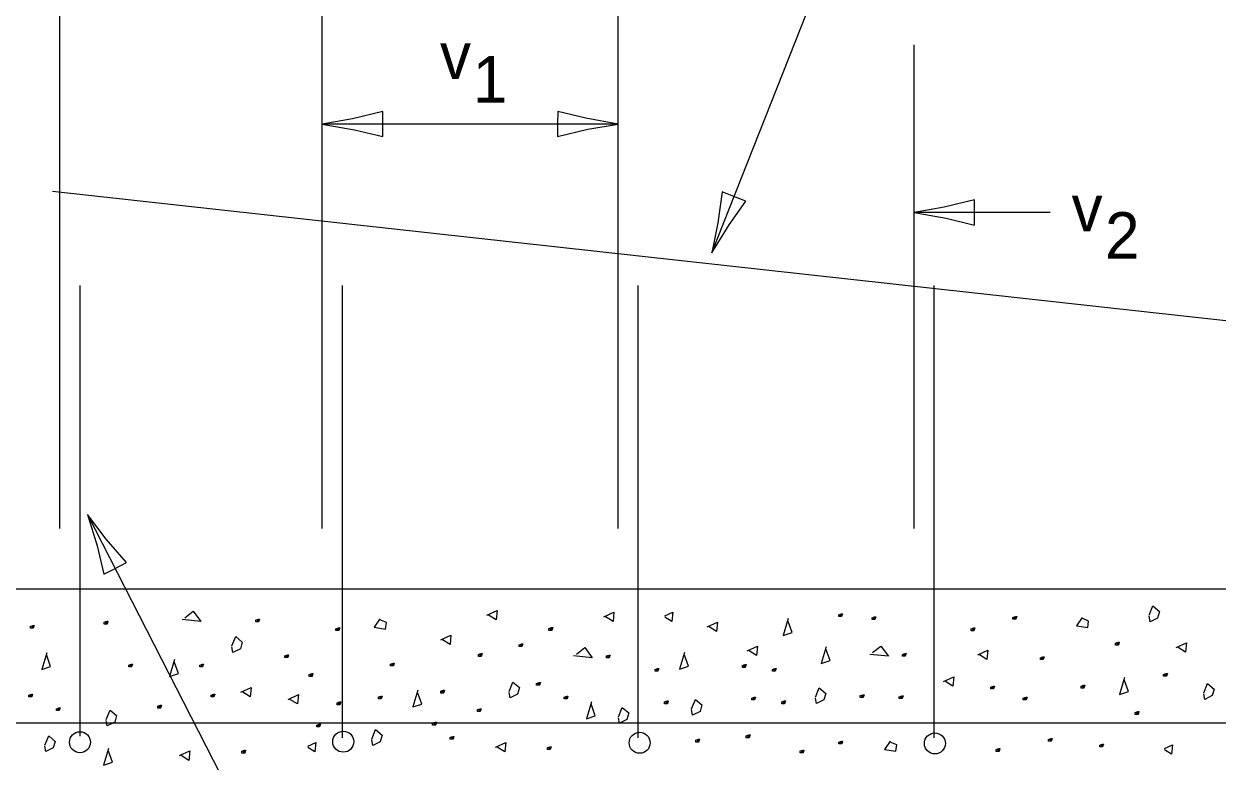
# Model space of a CAD drawing. Extents: x 2133490 to 2172050, y 2138301 to 2145980.
# Drawn here: x 2139073.9 to 2139254.8, y 2141727.2 to 2141838.2 of the extents above; entities that cross this region are included whole.
import ezdxf

# ---------------------------------------------------------------- set-up
doc = ezdxf.new("R2010")
doc.units = 0
for name, color, linetype in [('HS_Dimensions_and_Text', 7, 'Continuous'), ('HS_Pavement_Hidden', 7, 'Continuous'), ('ROW_Ex_Private_Boundary_Items', 7, 'Continuous'), ('ROW_Pr_Notes', 7, 'Continuous'), ('Topo_Ex_Bridge_Structures', 7, 'Continuous')]:
    doc.layers.add(name, color=color, linetype=linetype)

msp = doc.modelspace()

# ---------------------------------------------------------------- linework, layer by layer
at = {"layer": 'HS_Pavement_Hidden'}
msp.add_line((2138878.97, 2141753.19), (2139254.81, 2141753.19), dxfattribs=at)
at = {"layer": 'ROW_Ex_Private_Boundary_Items'}
for centre in [(2139082.36, 2141730.13), (2139121.98, 2141730.21), (2139166.58, 2141730.04), (2139211.01, 2141729.95)]:
    msp.add_circle(centre, 1.58, dxfattribs=at)
at = {"layer": 'ROW_Pr_Notes'}
for p, q in [((2139177.43, 2141803.74), (2139216.4, 2141902.1)), ((2139079.35, 2141762.3), (2139079.35, 2141885.77)), ((2139118.82, 2141762.3), (2139118.82, 2141865.85)), ((2139163.35, 2141762.3), (2139163.35, 2141865.85)), ((2139207.87, 2141762.3), (2139207.87, 2141835.01)), ((2139163.35, 2141823.12), (2139118.82, 2141823.12)), ((2139254.81, 2141793.52), (2139078.24, 2141812.95)), ((2139228.35, 2141809.82), (2139207.87, 2141809.82)), ((2139082.39, 2141731.04), (2139082.39, 2141798.85)), ((2139121.85, 2141730.81), (2139121.85, 2141798.85)), ((2139166.38, 2141730.81), (2139166.38, 2141798.85)), ((2139210.91, 2141730.81), (2139210.91, 2141798.85)), ((2139083.51, 2141764.38), (2139119.78, 2141693.56)), ((2138855.7, 2141733.07), (2139254.81, 2141733.07))]:
    msp.add_line(p, q, dxfattribs=at)
for points in [[(2139243.26, 2141749.22), (2139243.82, 2141750.63), (2139244.81, 2141749.79), (2139244.53, 2141748.8), (2139243.4, 2141748.24), (2139243.26, 2141749.08)], [(2139098.14, 2141748.85), (2139099.41, 2141749.83), (2139100.53, 2141748.28), (2139097.72, 2141748.57)], [(2139143.57, 2141749.24), (2139145.12, 2141749.95), (2139144.98, 2141748.54), (2139143.85, 2141749.24)], [(2139161.17, 2141748.97), (2139162.72, 2141749.67), (2139162.58, 2141748.27), (2139161.45, 2141748.97)], [(2139170.37, 2141749.16), (2139171.56, 2141749.7), (2139171.42, 2141748.29), (2139170.37, 2141748.94)], [(2139196.68, 2141749.31), (2139196.96, 2141749.45), (2139196.96, 2141749.03), (2139196.82, 2141749.03), (2139196.54, 2141749.03), (2139196.54, 2141749.03), (2139196.54, 2141749.31), (2139196.96, 2141749.45), (2139197.1, 2141749.45), (2139196.96, 2141749.03), (2139196.82, 2141749.03), (2139196.82, 2141749.45)], [(2139201.7, 2141748.85), (2139201.98, 2141749), (2139201.98, 2141748.57), (2139201.84, 2141748.57), (2139201.56, 2141748.57), (2139201.56, 2141748.57), (2139201.56, 2141748.85), (2139201.98, 2141749), (2139202.13, 2141749), (2139201.98, 2141748.57), (2139201.84, 2141748.57), (2139201.84, 2141749)], [(2139222.9, 2141748.91), (2139223.18, 2141749.05), (2139223.18, 2141748.63), (2139223.04, 2141748.63), (2139222.76, 2141748.63), (2139222.76, 2141748.63), (2139222.76, 2141748.91), (2139223.18, 2141749.05), (2139223.32, 2141749.05), (2139223.18, 2141748.63), (2139223.04, 2141748.63), (2139223.04, 2141749.05)], [(2139233.17, 2141748.91), (2139232.32, 2141747.65), (2139234.01, 2141747.37), (2139234.15, 2141748.35), (2139233.17, 2141748.77)], [(2139075.06, 2141747.58), (2139075.34, 2141747.71), (2139075.34, 2141747.29), (2139075.2, 2141747.29), (2139074.92, 2141747.29), (2139074.92, 2141747.29), (2139074.92, 2141747.58), (2139075.34, 2141747.71), (2139075.48, 2141747.71), (2139075.34, 2141747.29), (2139075.2, 2141747.29), (2139075.2, 2141747.71)], [(2139086.15, 2141748.19), (2139086.43, 2141748.33), (2139086.43, 2141747.91), (2139086.29, 2141747.91), (2139086.01, 2141747.91), (2139086.01, 2141747.91), (2139086.01, 2141748.19), (2139086.43, 2141748.33), (2139086.57, 2141748.33), (2139086.43, 2141747.91), (2139086.29, 2141747.91), (2139086.29, 2141748.33)], [(2139108.96, 2141748.52), (2139109.25, 2141748.66), (2139109.25, 2141748.23), (2139109.11, 2141748.23), (2139108.82, 2141748.23), (2139108.82, 2141748.23), (2139108.82, 2141748.52), (2139109.25, 2141748.66), (2139109.39, 2141748.66), (2139109.25, 2141748.23), (2139109.11, 2141748.23), (2139109.11, 2141748.66)], [(2139121.02, 2141747.21), (2139121.3, 2141747.35), (2139121.3, 2141746.93), (2139121.17, 2141746.93), (2139120.88, 2141746.93), (2139120.88, 2141746.93), (2139120.88, 2141747.21), (2139121.3, 2141747.35), (2139121.45, 2141747.35), (2139121.3, 2141746.93), (2139121.17, 2141746.93), (2139121.17, 2141747.35)], [(2139127.5, 2141748.7), (2139126.65, 2141747.43), (2139128.34, 2141747.15), (2139128.48, 2141748.14), (2139127.5, 2141748.56)], [(2139153.08, 2141747.23), (2139153.36, 2141747.37), (2139153.36, 2141746.95), (2139153.22, 2141746.95), (2139152.94, 2141746.95), (2139152.94, 2141746.95), (2139152.94, 2141747.23), (2139153.36, 2141747.37), (2139153.5, 2141747.37), (2139153.36, 2141746.95), (2139153.22, 2141746.95), (2139153.22, 2141747.37)], [(2139176.75, 2141747.48), (2139178.3, 2141748.19), (2139178.15, 2141746.78), (2139177.03, 2141747.48)], [(2139188.94, 2141748.74), (2139188.19, 2141746.2), (2139189.54, 2141746.65), (2139188.94, 2141748.29)], [(2139216.61, 2141747.2), (2139216.89, 2141747.34), (2139216.89, 2141746.91), (2139216.75, 2141746.91), (2139216.47, 2141746.91), (2139216.47, 2141746.91), (2139216.47, 2141747.2), (2139216.89, 2141747.34), (2139217.03, 2141747.34), (2139216.89, 2141746.91), (2139216.75, 2141746.91), (2139216.75, 2141747.34)], [(2139105.23, 2141744.62), (2139105.79, 2141746.03), (2139106.78, 2141745.18), (2139106.5, 2141744.2), (2139105.37, 2141743.64), (2139105.23, 2141744.48)], [(2139136.65, 2141745.53), (2139138.19, 2141746.24), (2139138.05, 2141744.83), (2139136.93, 2141745.53)], [(2139238.34, 2141745.02), (2139238.62, 2141745.16), (2139238.62, 2141744.74), (2139238.48, 2141744.74), (2139238.2, 2141744.74), (2139238.2, 2141744.74), (2139238.2, 2141745.02), (2139238.62, 2141745.16), (2139238.76, 2141745.16), (2139238.62, 2141744.74), (2139238.48, 2141744.74), (2139238.48, 2141745.16)], [(2139077.35, 2141743.6), (2139076.6, 2141741.07), (2139077.94, 2141741.51), (2139077.35, 2141743.16)], [(2139142.46, 2141743.31), (2139142.74, 2141743.46), (2139142.74, 2141743.03), (2139142.6, 2141743.03), (2139142.32, 2141743.03), (2139142.32, 2141743.03), (2139142.32, 2141743.31), (2139142.74, 2141743.46), (2139142.88, 2141743.46), (2139142.74, 2141743.03), (2139142.6, 2141743.03), (2139142.6, 2141743.46)], [(2139148.59, 2141744.8), (2139148.87, 2141744.94), (2139148.87, 2141744.52), (2139148.73, 2141744.52), (2139148.45, 2141744.52), (2139148.45, 2141744.52), (2139148.45, 2141744.8), (2139148.87, 2141744.94), (2139149.01, 2141744.94), (2139148.87, 2141744.52), (2139148.73, 2141744.52), (2139148.73, 2141744.94)], [(2139157.07, 2141743.39), (2139158.33, 2141744.38), (2139159.46, 2141742.83), (2139156.65, 2141743.11)], [(2139173.32, 2141743.65), (2139172.57, 2141741.11), (2139173.92, 2141741.56), (2139173.32, 2141743.2)], [(2139182.76, 2141743.9), (2139184.31, 2141744.6), (2139184.17, 2141743.19), (2139183.05, 2141743.9)], [(2139194.67, 2141744.49), (2139193.92, 2141741.95), (2139195.26, 2141742.4), (2139194.67, 2141744.04)], [(2139201.62, 2141743.61), (2139202.89, 2141744.6), (2139204.01, 2141743.05), (2139201.2, 2141743.33)], [(2139206.26, 2141743.33), (2139206.54, 2141743.47), (2139206.54, 2141743.05), (2139206.4, 2141743.05), (2139206.12, 2141743.05), (2139206.12, 2141743.05), (2139206.12, 2141743.33), (2139206.54, 2141743.47), (2139206.69, 2141743.47), (2139206.54, 2141743.05), (2139206.4, 2141743.05), (2139206.4, 2141743.47)], [(2139217.45, 2141743.3), (2139218.99, 2141744), (2139218.85, 2141742.59), (2139217.73, 2141743.3)], [(2139247.32, 2141744.36), (2139248.86, 2141745.07), (2139248.72, 2141743.66), (2139247.6, 2141744.36)], [(2139089.84, 2141741.73), (2139090.12, 2141741.87), (2139090.12, 2141741.45), (2139089.98, 2141741.45), (2139089.7, 2141741.45), (2139089.7, 2141741.45), (2139089.7, 2141741.73), (2139090.12, 2141741.87), (2139090.26, 2141741.87), (2139090.12, 2141741.45), (2139089.98, 2141741.45), (2139089.98, 2141741.87)], [(2139096.58, 2141742.56), (2139095.83, 2141740.03), (2139097.17, 2141740.47), (2139096.58, 2141742.11)], [(2139100.54, 2141741.73), (2139100.82, 2141741.87), (2139100.82, 2141741.45), (2139100.68, 2141741.45), (2139100.4, 2141741.45), (2139100.4, 2141741.45), (2139100.4, 2141741.73), (2139100.82, 2141741.87), (2139100.96, 2141741.87), (2139100.82, 2141741.45), (2139100.68, 2141741.45), (2139100.68, 2141741.87)], [(2139113.34, 2141743.13), (2139113.62, 2141743.27), (2139113.62, 2141742.85), (2139113.48, 2141742.85), (2139113.2, 2141742.85), (2139113.2, 2141742.85), (2139113.2, 2141743.13), (2139113.62, 2141743.27), (2139113.76, 2141743.27), (2139113.62, 2141742.85), (2139113.48, 2141742.85), (2139113.48, 2141743.27)], [(2139129.24, 2141741.88), (2139129.52, 2141742.02), (2139129.52, 2141741.6), (2139129.38, 2141741.6), (2139129.1, 2141741.6), (2139129.1, 2141741.6), (2139129.1, 2141741.88), (2139129.52, 2141742.02), (2139129.66, 2141742.02), (2139129.52, 2141741.6), (2139129.38, 2141741.6), (2139129.38, 2141742.02)], [(2139161.71, 2141743.11), (2139161.99, 2141743.25), (2139161.99, 2141742.83), (2139161.85, 2141742.83), (2139161.57, 2141742.83), (2139161.57, 2141742.83), (2139161.57, 2141743.11), (2139161.99, 2141743.25), (2139162.13, 2141743.25), (2139161.99, 2141742.83), (2139161.85, 2141742.83), (2139161.85, 2141743.25)], [(2139182.18, 2141741.66), (2139182.47, 2141741.81), (2139182.47, 2141741.38), (2139182.33, 2141741.38), (2139182.04, 2141741.38), (2139182.04, 2141741.38), (2139182.04, 2141741.66), (2139182.47, 2141741.81), (2139182.61, 2141741.81), (2139182.47, 2141741.38), (2139182.33, 2141741.38), (2139182.33, 2141741.81)], [(2139227.02, 2141742.84), (2139227.3, 2141742.98), (2139227.3, 2141742.56), (2139227.16, 2141742.56), (2139226.88, 2141742.56), (2139226.88, 2141742.56), (2139226.88, 2141742.84), (2139227.3, 2141742.98), (2139227.44, 2141742.98), (2139227.3, 2141742.56), (2139227.16, 2141742.56), (2139227.16, 2141742.98)], [(2139117, 2141740.32), (2139117.28, 2141740.46), (2139117.28, 2141740.04), (2139117.14, 2141740.04), (2139116.86, 2141740.04), (2139116.86, 2141740.04), (2139116.86, 2141740.32), (2139117.28, 2141740.46), (2139117.42, 2141740.46), (2139117.28, 2141740.04), (2139117.14, 2141740.04), (2139117.14, 2141740.46)], [(2139169.06, 2141741.08), (2139169.34, 2141741.22), (2139169.34, 2141740.8), (2139169.2, 2141740.8), (2139168.92, 2141740.8), (2139168.92, 2141740.8), (2139168.92, 2141741.08), (2139169.34, 2141741.22), (2139169.48, 2141741.22), (2139169.34, 2141740.8), (2139169.2, 2141740.8), (2139169.2, 2141741.22)], [(2139186.71, 2141741.08), (2139186.99, 2141741.22), (2139186.99, 2141740.8), (2139186.84, 2141740.8), (2139186.57, 2141740.8), (2139186.57, 2141740.8), (2139186.57, 2141741.08), (2139186.99, 2141741.22), (2139187.13, 2141741.22), (2139186.99, 2141740.8), (2139186.84, 2141740.8), (2139186.84, 2141741.22)], [(2139212.31, 2141739.25), (2139213.86, 2141739.95), (2139213.72, 2141738.55), (2139212.59, 2141739.25)], [(2139239.55, 2141739.87), (2139238.81, 2141737.33), (2139240.15, 2141737.78), (2139239.55, 2141739.42)], [(2139245.57, 2141740.33), (2139245.86, 2141740.47), (2139245.86, 2141740.05), (2139245.71, 2141740.05), (2139245.43, 2141740.05), (2139245.43, 2141740.05), (2139245.43, 2141740.33), (2139245.86, 2141740.47), (2139246, 2141740.47), (2139245.86, 2141740.05), (2139245.71, 2141740.05), (2139245.71, 2141740.47)], [(2139106.59, 2141737.65), (2139108.13, 2141738.35), (2139107.99, 2141736.94), (2139106.87, 2141737.65)], [(2139133.21, 2141737.96), (2139132.47, 2141735.43), (2139133.81, 2141735.87), (2139133.21, 2141737.51)], [(2139136.78, 2141737.8), (2139137.06, 2141737.94), (2139137.06, 2141737.52), (2139136.92, 2141737.52), (2139136.64, 2141737.52), (2139136.64, 2141737.52), (2139136.64, 2141737.8), (2139137.06, 2141737.94), (2139137.2, 2141737.94), (2139137.06, 2141737.52), (2139136.92, 2141737.52), (2139136.92, 2141737.94)], [(2139146.93, 2141737.77), (2139147.5, 2141739.18), (2139148.48, 2141738.34), (2139148.2, 2141737.35), (2139147.08, 2141736.79), (2139146.93, 2141737.63)], [(2139151.22, 2141738.97), (2139151.5, 2141739.11), (2139151.5, 2141738.69), (2139151.36, 2141738.69), (2139151.08, 2141738.69), (2139151.08, 2141738.69), (2139151.08, 2141738.97), (2139151.5, 2141739.11), (2139151.64, 2141739.11), (2139151.5, 2141738.69), (2139151.36, 2141738.69), (2139151.36, 2141739.11)], [(2139193.05, 2141736.92), (2139193.61, 2141738.33), (2139194.6, 2141737.48), (2139194.32, 2141736.5), (2139193.19, 2141735.94), (2139193.05, 2141736.78)], [(2139219.55, 2141738.43), (2139219.83, 2141738.57), (2139219.83, 2141738.15), (2139219.69, 2141738.15), (2139219.41, 2141738.15), (2139219.41, 2141738.15), (2139219.41, 2141738.43), (2139219.83, 2141738.57), (2139219.97, 2141738.57), (2139219.83, 2141738.15), (2139219.69, 2141738.15), (2139219.69, 2141738.57)], [(2139233.14, 2141738.55), (2139233.42, 2141738.69), (2139233.42, 2141738.26), (2139233.28, 2141738.26), (2139233, 2141738.26), (2139233, 2141738.26), (2139233, 2141738.55), (2139233.42, 2141738.69), (2139233.56, 2141738.69), (2139233.42, 2141738.26), (2139233.28, 2141738.26), (2139233.28, 2141738.69)], [(2139251.49, 2141737.56), (2139252.06, 2141738.96), (2139253.04, 2141738.12), (2139252.76, 2141737.14), (2139251.64, 2141736.57), (2139251.49, 2141737.42)], [(2139074.8, 2141737.22), (2139075.09, 2141737.36), (2139075.09, 2141736.94), (2139074.94, 2141736.94), (2139074.66, 2141736.94), (2139074.66, 2141736.94), (2139074.66, 2141737.22), (2139075.09, 2141737.36), (2139075.23, 2141737.36), (2139075.09, 2141736.94), (2139074.94, 2141736.94), (2139074.94, 2141737.36)], [(2139102.22, 2141737.22), (2139102.5, 2141737.36), (2139102.5, 2141736.94), (2139102.36, 2141736.94), (2139102.08, 2141736.94), (2139102.08, 2141736.94), (2139102.08, 2141737.22), (2139102.5, 2141737.36), (2139102.64, 2141737.36), (2139102.5, 2141736.94), (2139102.36, 2141736.94), (2139102.36, 2141737.36)], [(2139113.67, 2141736.58), (2139115.22, 2141737.29), (2139115.08, 2141735.88), (2139113.95, 2141736.58)], [(2139121.18, 2141736.05), (2139121.46, 2141736.19), (2139121.46, 2141735.77), (2139121.32, 2141735.77), (2139121.04, 2141735.77), (2139121.04, 2141735.77), (2139121.04, 2141736.05), (2139121.46, 2141736.19), (2139121.6, 2141736.19), (2139121.46, 2141735.77), (2139121.32, 2141735.77), (2139121.32, 2141736.19)], [(2139127.41, 2141736.94), (2139127.69, 2141737.08), (2139127.69, 2141736.66), (2139127.55, 2141736.66), (2139127.27, 2141736.66), (2139127.27, 2141736.66), (2139127.27, 2141736.94), (2139127.69, 2141737.08), (2139127.83, 2141737.08), (2139127.69, 2141736.66), (2139127.55, 2141736.66), (2139127.55, 2141737.08)], [(2139155.38, 2141736.92), (2139155.66, 2141737.06), (2139155.66, 2141736.64), (2139155.52, 2141736.64), (2139155.24, 2141736.64), (2139155.24, 2141736.64), (2139155.24, 2141736.92), (2139155.66, 2141737.06), (2139155.8, 2141737.06), (2139155.66, 2141736.64), (2139155.52, 2141736.64), (2139155.52, 2141737.06)], [(2139159.32, 2141736.21), (2139158.57, 2141733.67), (2139159.91, 2141734.12), (2139159.32, 2141735.76)], [(2139170.47, 2141736.2), (2139170.75, 2141736.34), (2139170.75, 2141735.92), (2139170.61, 2141735.92), (2139170.32, 2141735.92), (2139170.32, 2141735.92), (2139170.32, 2141736.2), (2139170.75, 2141736.34), (2139170.89, 2141736.34), (2139170.75, 2141735.92), (2139170.61, 2141735.92), (2139170.61, 2141736.34)], [(2139174.4, 2141735.17), (2139174.97, 2141736.58), (2139175.96, 2141735.73), (2139175.67, 2141734.75), (2139174.55, 2141734.18), (2139174.4, 2141735.03)], [(2139183.59, 2141736.78), (2139183.87, 2141736.92), (2139183.87, 2141736.5), (2139183.73, 2141736.5), (2139183.45, 2141736.5), (2139183.45, 2141736.5), (2139183.45, 2141736.78), (2139183.87, 2141736.92), (2139184.02, 2141736.92), (2139183.87, 2141736.5), (2139183.73, 2141736.5), (2139183.73, 2141736.92)], [(2139188.11, 2141736.2), (2139188.39, 2141736.34), (2139188.39, 2141735.92), (2139188.25, 2141735.92), (2139187.97, 2141735.92), (2139187.97, 2141735.92), (2139187.97, 2141736.2), (2139188.39, 2141736.34), (2139188.53, 2141736.34), (2139188.39, 2141735.92), (2139188.25, 2141735.92), (2139188.25, 2141736.34)], [(2139199.93, 2141737.14), (2139200.21, 2141737.28), (2139200.21, 2141736.86), (2139200.07, 2141736.86), (2139199.79, 2141736.86), (2139199.79, 2141736.86), (2139199.79, 2141737.14), (2139200.21, 2141737.28), (2139200.35, 2141737.28), (2139200.21, 2141736.86), (2139200.07, 2141736.86), (2139200.07, 2141737.28)], [(2139205.8, 2141736.98), (2139206.08, 2141737.12), (2139206.08, 2141736.7), (2139205.94, 2141736.7), (2139205.66, 2141736.7), (2139205.66, 2141736.7), (2139205.66, 2141736.98), (2139206.08, 2141737.12), (2139206.22, 2141737.12), (2139206.08, 2141736.7), (2139205.94, 2141736.7), (2139205.94, 2141737.12)], [(2139224.46, 2141736.78), (2139224.74, 2141736.92), (2139224.74, 2141736.5), (2139224.6, 2141736.5), (2139224.32, 2141736.5), (2139224.32, 2141736.5), (2139224.32, 2141736.78), (2139224.74, 2141736.92), (2139224.88, 2141736.92), (2139224.74, 2141736.5), (2139224.6, 2141736.5), (2139224.6, 2141736.92)], [(2139078.97, 2141735.17), (2139079.25, 2141735.31), (2139079.25, 2141734.89), (2139079.11, 2141734.89), (2139078.83, 2141734.89), (2139078.83, 2141734.89), (2139078.83, 2141735.17), (2139079.25, 2141735.31), (2139079.39, 2141735.31), (2139079.25, 2141734.89), (2139079.11, 2141734.89), (2139079.11, 2141735.31)], [(2139086.32, 2141733.56), (2139086.89, 2141734.97), (2139087.87, 2141734.13), (2139087.59, 2141733.14), (2139086.46, 2141732.58), (2139086.32, 2141733.42)], [(2139094.2, 2141735.54), (2139094.48, 2141735.68), (2139094.48, 2141735.25), (2139094.34, 2141735.25), (2139094.06, 2141735.25), (2139094.06, 2141735.25), (2139094.06, 2141735.54), (2139094.48, 2141735.68), (2139094.62, 2141735.68), (2139094.48, 2141735.25), (2139094.34, 2141735.25), (2139094.34, 2141735.68)], [(2139142.32, 2141735.03), (2139142.6, 2141735.17), (2139142.6, 2141734.75), (2139142.46, 2141734.75), (2139142.18, 2141734.75), (2139142.18, 2141734.75), (2139142.18, 2141735.03), (2139142.6, 2141735.17), (2139142.74, 2141735.17), (2139142.6, 2141734.75), (2139142.46, 2141734.75), (2139142.46, 2141735.17)], [(2139163.4, 2141733.97), (2139163.96, 2141735.37), (2139164.95, 2141734.53), (2139164.67, 2141733.54), (2139163.54, 2141732.98), (2139163.4, 2141733.82)], [(2139241.3, 2141734.6), (2139241.58, 2141734.75), (2139241.58, 2141734.32), (2139241.44, 2141734.32), (2139241.16, 2141734.32), (2139241.16, 2141734.32), (2139241.16, 2141734.6), (2139241.58, 2141734.75), (2139241.72, 2141734.75), (2139241.58, 2141734.32), (2139241.44, 2141734.32), (2139241.44, 2141734.75)], [(2139118.12, 2141732.72), (2139118.4, 2141732.86), (2139118.4, 2141732.44), (2139118.26, 2141732.44), (2139117.98, 2141732.44), (2139117.98, 2141732.44), (2139117.98, 2141732.72), (2139118.4, 2141732.86), (2139118.55, 2141732.86), (2139118.4, 2141732.44), (2139118.26, 2141732.44), (2139118.26, 2141732.86)], [(2139135.57, 2141733), (2139135.85, 2141733.14), (2139135.85, 2141732.72), (2139135.71, 2141732.72), (2139135.43, 2141732.72), (2139135.43, 2141732.72), (2139135.43, 2141733), (2139135.85, 2141733.14), (2139135.99, 2141733.14), (2139135.85, 2141732.72), (2139135.71, 2141732.72), (2139135.71, 2141733.14)], [(2139077.09, 2141729.69), (2139077.65, 2141731.1), (2139078.63, 2141730.26), (2139078.35, 2141729.27), (2139077.23, 2141728.71), (2139077.09, 2141729.55)], [(2139126.28, 2141730.61), (2139126.85, 2141732.02), (2139127.83, 2141731.17), (2139127.55, 2141730.19), (2139126.43, 2141729.62), (2139126.28, 2141730.47)], [(2139138.21, 2141730.87), (2139138.5, 2141731.01), (2139138.5, 2141730.59), (2139138.36, 2141730.59), (2139138.07, 2141730.59), (2139138.07, 2141730.59), (2139138.07, 2141730.87), (2139138.5, 2141731.01), (2139138.64, 2141731.01), (2139138.5, 2141730.59), (2139138.36, 2141730.59), (2139138.36, 2141731.01)], [(2139182.76, 2141731.09), (2139183.05, 2141731.23), (2139183.05, 2141730.8), (2139182.9, 2141730.8), (2139182.62, 2141730.8), (2139182.62, 2141730.8), (2139182.62, 2141731.09), (2139183.05, 2141731.23), (2139183.19, 2141731.23), (2139183.05, 2141730.8), (2139182.9, 2141730.8), (2139182.9, 2141731.23)], [(2139228.25, 2141730.56), (2139228.53, 2141730.7), (2139228.53, 2141730.28), (2139228.39, 2141730.28), (2139228.11, 2141730.28), (2139228.11, 2141730.28), (2139228.11, 2141730.56), (2139228.53, 2141730.7), (2139228.67, 2141730.7), (2139228.53, 2141730.28), (2139228.39, 2141730.28), (2139228.39, 2141730.7)], [(2139086.65, 2141729.21), (2139085.91, 2141726.67), (2139087.25, 2141727.12), (2139086.65, 2141728.76)], [(2139106.87, 2141728.78), (2139107.15, 2141728.92), (2139107.15, 2141728.5), (2139107.01, 2141728.5), (2139106.72, 2141728.5), (2139106.72, 2141728.5), (2139106.72, 2141728.78), (2139107.15, 2141728.92), (2139107.29, 2141728.92), (2139107.15, 2141728.5), (2139107.01, 2141728.5), (2139107.01, 2141728.92)], [(2139116.67, 2141729.56), (2139117.86, 2141730.1), (2139117.71, 2141728.7), (2139116.67, 2141729.35)], [(2139144.87, 2141729.37), (2139146.42, 2141730.07), (2139146.28, 2141728.66), (2139145.15, 2141729.37)], [(2139152.85, 2141729.32), (2139153.13, 2141729.46), (2139153.13, 2141729.04), (2139152.99, 2141729.04), (2139152.7, 2141729.04), (2139152.7, 2141729.04), (2139152.7, 2141729.32), (2139153.13, 2141729.46), (2139153.27, 2141729.46), (2139153.13, 2141729.04), (2139152.99, 2141729.04), (2139152.99, 2141729.46)], [(2139175.18, 2141730.44), (2139175.46, 2141730.59), (2139175.46, 2141730.16), (2139175.32, 2141730.16), (2139175.03, 2141730.16), (2139175.03, 2141730.16), (2139175.03, 2141730.44), (2139175.46, 2141730.59), (2139175.6, 2141730.59), (2139175.46, 2141730.16), (2139175.32, 2141730.16), (2139175.32, 2141730.59)], [(2139190.89, 2141728.82), (2139191.17, 2141728.96), (2139191.17, 2141728.54), (2139191.03, 2141728.54), (2139190.75, 2141728.54), (2139190.75, 2141728.54), (2139190.75, 2141728.82), (2139191.17, 2141728.96), (2139191.31, 2141728.96), (2139191.17, 2141728.54), (2139191.03, 2141728.54), (2139191.03, 2141728.96)], [(2139196.71, 2141730.16), (2139196.99, 2141730.31), (2139196.99, 2141729.88), (2139196.85, 2141729.88), (2139196.57, 2141729.88), (2139196.57, 2141729.88), (2139196.57, 2141730.16), (2139196.99, 2141730.31), (2139197.13, 2141730.31), (2139196.99, 2141729.88), (2139196.85, 2141729.88), (2139196.85, 2141730.31)], [(2139204.28, 2141730.31), (2139203.43, 2141729.04), (2139205.12, 2141728.76), (2139205.26, 2141729.74), (2139204.28, 2141730.16)], [(2139220.38, 2141729.03), (2139220.66, 2141729.17), (2139220.66, 2141728.74), (2139220.52, 2141728.74), (2139220.24, 2141728.74), (2139220.24, 2141728.74), (2139220.24, 2141729.03), (2139220.66, 2141729.17), (2139220.8, 2141729.17), (2139220.66, 2141728.74), (2139220.52, 2141728.74), (2139220.52, 2141729.17)], [(2139235.97, 2141729.71), (2139236.25, 2141729.85), (2139236.25, 2141729.43), (2139236.1, 2141729.43), (2139235.83, 2141729.43), (2139235.83, 2141729.43), (2139235.83, 2141729.71), (2139236.25, 2141729.85), (2139236.39, 2141729.85), (2139236.25, 2141729.43), (2139236.1, 2141729.43), (2139236.1, 2141729.85)], [(2139245.57, 2141729.19), (2139246.75, 2141729.74), (2139246.61, 2141728.33), (2139245.57, 2141728.98)], [(2139097.32, 2141728.11), (2139098.87, 2141728.81), (2139098.73, 2141727.4), (2139097.6, 2141728.11)]]:
    msp.add_lwpolyline(points, dxfattribs=at)
at = {"layer": 'Topo_Ex_Bridge_Structures'}
for points in [[(2139127.92, 2141821.22), (2139127.92, 2141823.12), (2139127.92, 2141825.02), (2139123.37, 2141823.91), (2139118.82, 2141823.12), (2139123.67, 2141822.24)], [(2139154.25, 2141825.02), (2139154.24, 2141823.12), (2139154.24, 2141821.22), (2139158.8, 2141822.33), (2139163.35, 2141823.12), (2139158.49, 2141824)], [(2139182.55, 2141811.5), (2139180.78, 2141812.2), (2139179.01, 2141812.9), (2139178.37, 2141808.26), (2139177.43, 2141803.74), (2139180.04, 2141807.93)], [(2139216.97, 2141807.91), (2139216.98, 2141809.82), (2139216.98, 2141811.72), (2139212.42, 2141810.61), (2139207.87, 2141809.82), (2139212.73, 2141808.94)], [(2139085.96, 2141755.42), (2139087.66, 2141756.28), (2139089.35, 2141757.15), (2139086.28, 2141760.69), (2139083.51, 2141764.38), (2139084.93, 2141759.66)]]:
    msp.add_lwpolyline(points, close=True, dxfattribs=at)

# ---------------------------------------------------------------- texts
at = {"layer": 'HS_Dimensions_and_Text'}
for s, p in [('v', (2139136.53, 2141829.9)), ('1', (2139141.48, 2141826.34)), ('v', (2139231.58, 2141806.98)), ('2', (2139236.61, 2141802.86))]:
    msp.add_text(s, height=7, dxfattribs=at).set_placement(p)

doc.saveas('drawing.dxf')
